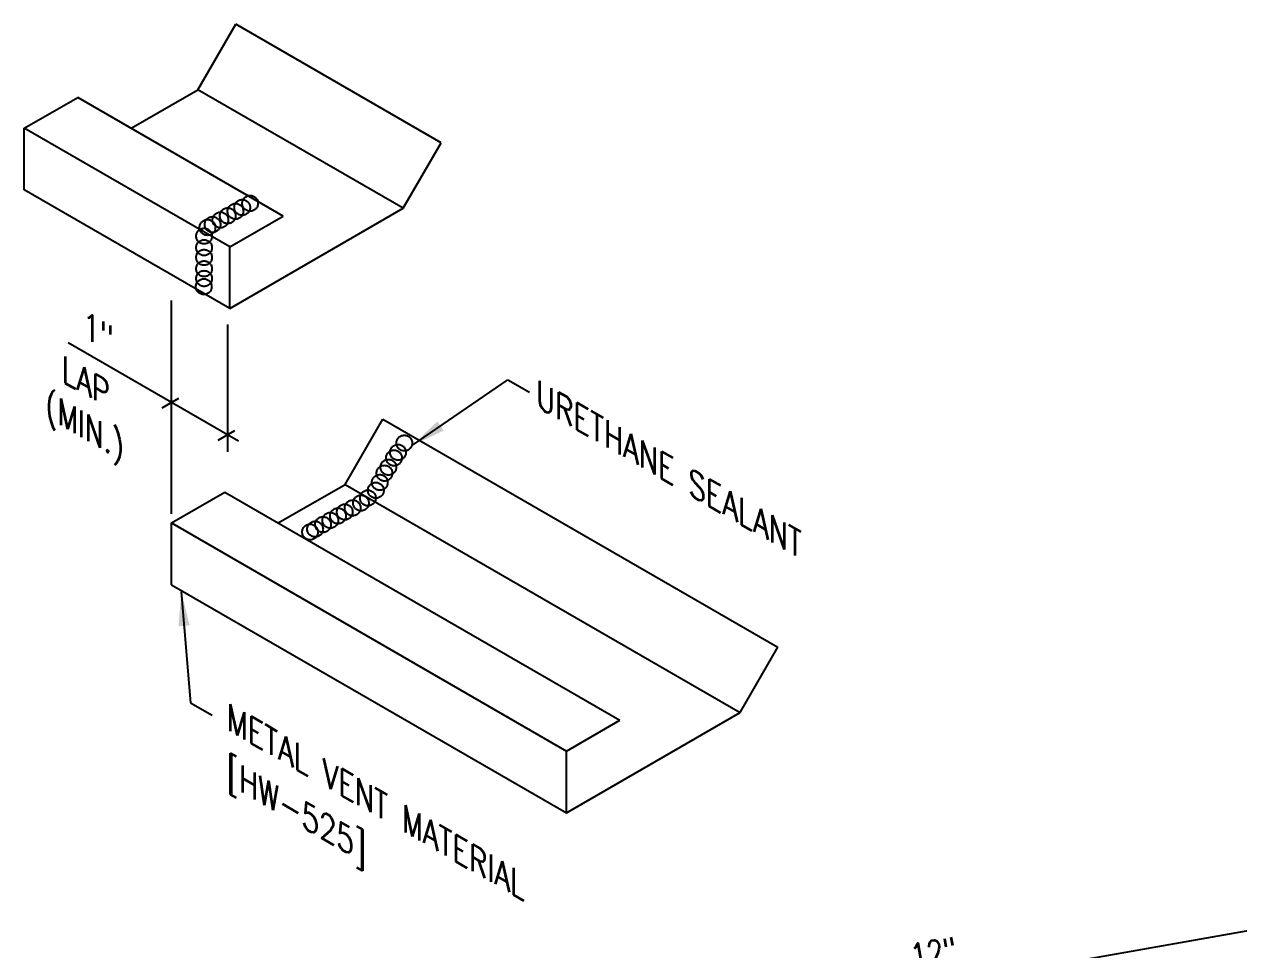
# Model space of a CAD drawing. Header units: inches. Extents: x -2 to 189, y 13 to 99.
# Drawn here: x 2.17 to 20.01, y 32.85 to 46.45 of the extents above; entities that cross this region are included whole.
import ezdxf
from ezdxf.enums import TextEntityAlignment as Align

# ---------------------------------------------------------------- set-up
doc = ezdxf.new("R2010")
doc.units = ezdxf.units.IN
doc.header["$MEASUREMENT"] = 0
doc.linetypes.add('CENTER2', pattern=[1.125, 0.75, -0.125, 0.125, -0.125])
for name, color, linetype in [('DIM', 2, 'Continuous'), ('SEALANT', 253, 'CENTER2'), ('TEXT', 2, 'Continuous'), ('TRIM', 6, 'Continuous')]:
    doc.layers.add(name, color=color, linetype=linetype)
doc.styles.add('ROMANS', font='ROMANS.SHX', dxfattribs={"width": 0.75, "height": 0.5})
doc.styles.add('TEXT1', font='ROMANS.shx', dxfattribs={"width": 0.75, "height": 0.375})
doc.dimstyles.new('DETAIL', dxfattribs={"dimscale": 4, "dimtxt": 0.375, "dimasz": 0.0625, "dimexe": 0.0625, "dimexo": 0.125, "dimgap": 0.0625, "dimtad": 1, "dimdec": 4, "dimzin": 3, "dimdsep": 46, "dimlunit": 4, "dimtxsty": 'TEXT1', "dimblk": 'ARCHTICK', "dimcen": 0.0625, "dimclrd": 7, "dimclre": 7, "dimclrt": 2, "dimadec": 0, "dimazin": 0, "dimtfac": 0.59375, "dimtdec": 4, "dimtmove": 0, "dimatfit": 3, "dimfxl": 0, "dimfrac": 2, "dimtolj": 1, "dimtzin": 3, "dimarcsym": 0})
doc.dimstyles.new('DETAIL$7', dxfattribs={"dimscale": 4, "dimtxt": 0.375, "dimasz": 0.125, "dimexe": 0.0625, "dimexo": 0.125, "dimgap": 0.0625, "dimtad": 1, "dimdec": 4, "dimzin": 3, "dimdsep": 46, "dimlunit": 4, "dimtxsty": 'TEXT1', "dimblk": 'ARCHTICK', "dimcen": 0.0625, "dimclrd": 7, "dimclre": 7, "dimclrt": 2, "dimadec": 0, "dimazin": 0, "dimtfac": 0.59375, "dimtdec": 4, "dimtmove": 0, "dimatfit": 3, "dimfxl": 0, "dimfrac": 2, "dimtolj": 1, "dimtzin": 3, "dimarcsym": 0})

# ---------------------------------------------------------------- blocks, each defined once
blk = doc.blocks.new('_ArchTick')
at = {"color": 0, "linetype": 'ByBlock', "const_width": 0.15}
blk.add_lwpolyline([(-0.5, -0.5), (0.5, 0.5)], dxfattribs=at)
blk = doc.blocks.new('*D16')
at = {"layer": 'DEFPOINTS', "color": 0}
for p in [(21.516, 33.376), (10.919, 24.457), (23.162, 24.046)]:
    blk.add_point(p, dxfattribs=at)
at = {"layer": 'DIM', "color": 7, "lineweight": -2}
for p, q in [((23.075, 24.538), (21.473, 33.622)), ((9.713, 31.295), (21.516, 33.376)), ((10.832, 24.949), (9.669, 31.541))]:
    blk.add_line(p, q, dxfattribs=at)
at = {"layer": 'DIM', "color": 7, "lineweight": -2, "xscale": 0.25, "yscale": 0.25, "zscale": 0.25}
for p, rotation in [((21.516, 33.376), 10), ((9.713, 31.295), 190)]:
    blk.add_blockref('_ArchTick', p, dxfattribs=dict(at, rotation=rotation))
at = {"layer": 'DIM', "color": 2, "insert": (15.532, 32.802), "char_height": 0.375, "attachment_point": 5, "rotation": 10, "style": 'TEXT1'}
blk.add_mtext('\\A1;12"', dxfattribs=at)

msp = doc.modelspace()

# ---------------------------------------------------------------- linework, layer by layer
at = {"layer": 'DIM', "color": 7}
for p, q in [((4.3331, 39.25642), (4.3331, 42.39221)), ((5.15618, 42.04063), (5.15618, 40.16704)), ((5.31941, 40.32828), (2.81736, 41.77284)), ((4.43704, 40.9528), (4.19013, 40.81025)), ((5.26116, 40.47699), (5.01425, 40.33444))]:
    msp.add_line(p, q, dxfattribs=at)
at = {"layer": 'SEALANT'}
for centre in [(5.48809, 43.82011), (5.15943, 43.63737), (5.27326, 43.70309), (5.37184, 43.76001), (4.86201, 43.46566), (4.93654, 43.50868), (5.05205, 43.57537), (4.81194, 43.33886), (4.81194, 43.16948), (4.81194, 43.02593), (4.81194, 42.8593), (4.81194, 42.71575), (4.80793, 42.59554), (7.75377, 40.29778), (7.60302, 40.07905), (7.66138, 40.16168), (7.462, 39.85545), (7.52036, 39.94295), (7.39392, 39.71935), (7.33557, 39.60269), (6.99517, 39.34507), (7.11674, 39.41798), (7.21886, 39.49089), (6.66651, 39.16233), (6.78033, 39.22805), (6.87891, 39.28497), (6.36908, 38.99061), (6.44361, 39.03364), (6.55912, 39.10033)]:
    msp.add_circle(centre, 0.11578, dxfattribs=at)
at = {"layer": 'TRIM'}
for p, q in [((4.72151, 45.48993), (5.27655, 46.45128)), ((8.29451, 44.70886), (5.27655, 46.45128)), ((2.17045, 44.92345), (2.95539, 45.37663)), ((5.97335, 43.63421), (2.95539, 45.37663)), ((3.74033, 44.92345), (4.72151, 45.48993)), ((7.73947, 43.74751), (4.72151, 45.48993)), ((2.17045, 44.01707), (2.17045, 44.92345)), ((5.18841, 43.18103), (2.17045, 44.92345)), ((7.73947, 43.74751), (8.29451, 44.70886)), ((5.18841, 42.27465), (2.17045, 44.01707)), ((5.18841, 42.27465), (7.73947, 43.74751)), ((5.18841, 43.18103), (5.97335, 43.63421)), ((5.18841, 42.27465), (5.18841, 43.18103)), ((6.88416, 39.69021), (7.4392, 40.65156)), ((7.4392, 40.65156), (13.24345, 37.30048)), ((5.90299, 39.12373), (6.88416, 39.69021)), ((6.88416, 39.69021), (12.68841, 36.33913)), ((4.3331, 39.12373), (5.11804, 39.57691)), ((5.11804, 39.57691), (10.92229, 36.22583)), ((4.3331, 38.21735), (4.3331, 39.12373)), ((4.3331, 39.12373), (10.13735, 35.77264)), ((4.3331, 38.21735), (10.13735, 34.86627)), ((12.68841, 36.33913), (13.24345, 37.30048)), ((10.13735, 34.86627), (12.68841, 36.33913)), ((10.13735, 35.77264), (10.92229, 36.22583)), ((10.13735, 34.86627), (10.13735, 35.77264))]:
    msp.add_line(p, q, dxfattribs=at)

# ---------------------------------------------------------------- texts
at = {"layer": 'DIM', "style": 'ROMANS', "oblique": 330}
for s, p in [('1"', (3.02953, 41.86538)), ('LAP', (2.72225, 41.20907))]:
    msp.add_text(s, height=0.338437, rotation=330, dxfattribs=at).set_placement(p)
msp.add_text('(MIN.)', height=0.338437, rotation=330, dxfattribs=at).set_placement((3.14135, 40.50359), align=Align.MIDDLE_CENTER)
at = {"layer": 'TEXT', "style": 'ROMANS', "oblique": 330}
for s, height, p in [('URETHANE SEALANT', 0.3449189, (9.68753, 40.84132)), ('METAL VENT MATERIAL', 0.3449189, (5.14461, 36.09222)), ('[HW-525]', 0.344919, (5.14461, 35.29748))]:
    msp.add_text(s, height=height, rotation=330, dxfattribs=at).set_placement(p)

# ---------------------------------------------------------------- dimensions: what is measured, and where the dimension line sits
at = {"layer": 'DIM'}
dim = msp.add_linear_dim(base=(21.51647, 33.37628), p1=(10.91851, 24.45678), p2=(23.16165, 24.04603), angle=10, text='12"', dimstyle='DETAIL', override={"dimlunit": 4}, dxfattribs=at)
dim.commit()
dim.dimension.update_dxf_attribs({"geometry": '*D16', "text_midpoint": (15.53244, 32.80165)})

# ---------------------------------------------------------------- leaders
at = {"layer": 'TEXT'}
for points in [[(7.87362, 40.26548), (9.27553, 41.22776), (9.59274, 41.04657)], [(4.47779, 38.11131), (4.61186, 36.47865), (4.92908, 36.29747)]]:
    msp.add_leader(points, dimstyle='DETAIL$7', dxfattribs=at)

doc.saveas('drawing.dxf')
